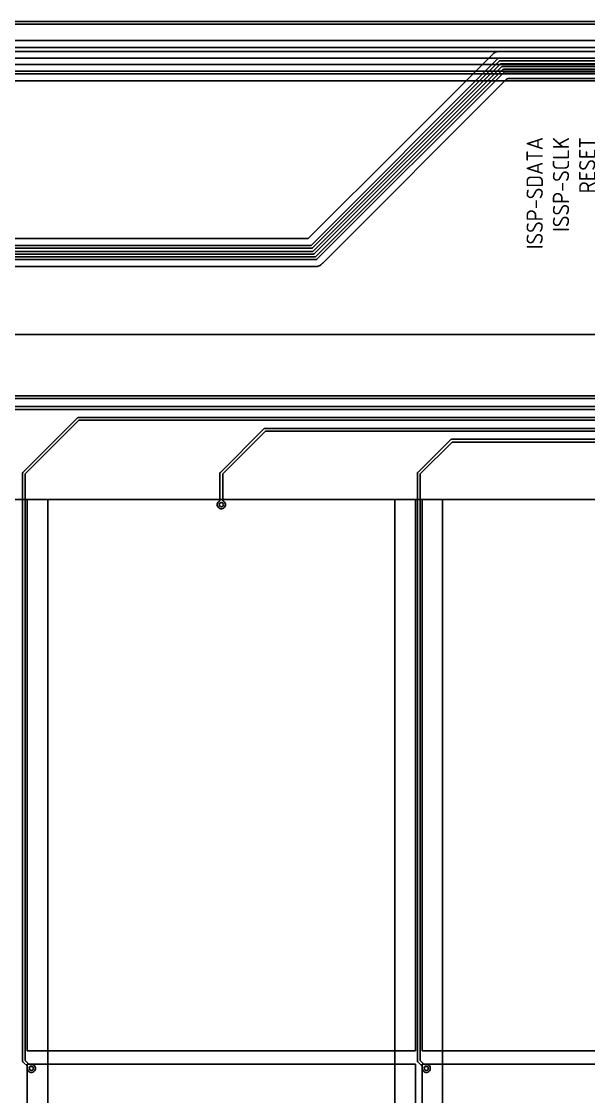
# Model space of a CAD drawing. Header units: millimetres. Extents: x 45 to 545, y -265 to -129.
# Drawn here: x 91.8 to 133.5, y -208 to -129 of the extents above; entities that cross this region are included whole.
import ezdxf
from ezdxf.enums import TextEntityAlignment as Align

# ---------------------------------------------------------------- set-up
doc = ezdxf.new("R2010")
doc.units = ezdxf.units.MM
for name, color, linetype, true_color in [('B.Cu', 151, 'CONTINUOUS', 0x6fccdb), ('Edge.Cuts', 111, 'CONTINUOUS', 0x81ffbe), ('F.Cu', 241, 'CONTINUOUS', 0xe27299), ('F.Silkscreen', 254, 'CONTINUOUS', 0xdcc8ff), ('User.4', 31, 'CONTINUOUS', 0xd8c852)]:
    doc.layers.add(name, color=color, linetype=linetype, true_color=true_color)
doc.styles.add('KICAD', font='isocp.shx')

msp = doc.modelspace()

# ---------------------------------------------------------------- linework, layer by layer
at = {"layer": 'B.Cu', "linetype": 'CONTINUOUS'}
for p, q in [((48.00348, -129.2005), (458.435437, -129.2005)), ((55.411854, -130.9), (424.2, -130.9)), ((424.264069, -130.3995), (55.554604, -130.3995)), ((424.137868, -131.2), (55.544528, -131.2)), ((63.421134, -131.7005), (423.879192, -131.7005)), ((61.45, -132.65), (420.95, -132.65)), ((420.863331, -132.1495), (63.36272, -132.1495)), ((420.908578, -132.85), (61.491422, -132.85)), ((61.750097, -133.3505), (338.676638, -133.3505)), ((135.548638, -152), (47.7, -152)), ((68.7, -156.5), (135.758578, -156.5)), ((135.8, -156.7), (68.741422, -156.7)), ((82.3, -157.3), (136.658578, -157.3)), ((136.7, -157.5), (82.341422, -157.5)), ((91.929289, -162.129289), (95.929289, -158.129289)), ((96.041422, -158.3), (92.1, -162.241422)), ((95.929289, -158.129289), (95.944442, -158.116853)), ((95.944442, -158.116853), (95.955, -158.112479)), ((95.955, -158.112479), (95.980491, -158.101921)), ((95.980491, -158.101921), (96, -158.1)), ((96, -158.1), (137.596079, -158.1)), ((137.637501, -158.3), (96.041422, -158.3)), ((106.429289, -162.129289), (109.629289, -158.92929)), ((109.741421, -159.1), (106.6, -162.241421)), ((109.629289, -158.92929), (109.644442, -158.916853)), ((109.644442, -158.916853), (109.655, -158.912479)), ((109.655, -158.912479), (109.680491, -158.901921)), ((109.680491, -158.901921), (109.7, -158.9)), ((109.7, -158.9), (138.508578, -158.9)), ((138.55, -159.1), (109.741421, -159.1)), ((120.929289, -162.129289), (123.32929, -159.729289)), ((123.441421, -159.9), (121.1, -162.241421)), ((123.32929, -159.729289), (123.344443, -159.716852)), ((123.344443, -159.716852), (123.380491, -159.701921)), ((123.380491, -159.701921), (123.4, -159.7)), ((123.4, -159.7), (139.108578, -159.7)), ((139.15, -159.9), (123.441421, -159.9)), ((91.9, -162.2), (91.901921, -162.180491)), ((91.9, -205.375), (91.9, -162.2)), ((91.901921, -162.180491), (91.916853, -162.144443)), ((91.916853, -162.144443), (91.916854, -162.144442)), ((91.916854, -162.144442), (91.929289, -162.129289)), ((92.1, -162.241422), (92.1, -205.333578)), ((106.4, -162.2), (106.401921, -162.180491)), ((106.4, -164.218869), (106.4, -162.2)), ((106.401921, -162.180491), (106.416853, -162.144443)), ((106.416853, -162.144443), (106.416854, -162.144442)), ((106.416854, -162.144442), (106.429289, -162.129289)), ((106.6, -162.241421), (106.6, -164.218869)), ((120.9, -162.2), (120.901921, -162.180491)), ((120.9, -205.375), (120.9, -162.2)), ((120.901921, -162.180491), (120.916853, -162.144443)), ((120.916853, -162.144443), (120.916854, -162.144442)), ((120.916854, -162.144442), (120.929289, -162.129289)), ((121.1, -162.241421), (121.1, -205.333578)), ((106.261994, -164.317372), (106.317372, -164.261994)), ((106.317372, -164.261994), (106.385195, -164.222836)), ((106.385195, -164.222836), (106.4, -164.218869)), ((106.6, -164.218869), (106.614805, -164.222836)), ((106.614805, -164.222836), (106.682628, -164.261994)), ((106.682628, -164.261994), (106.738006, -164.317372)), ((106.202567, -164.460842), (106.222836, -164.385195)), ((106.202567, -164.539158), (106.202567, -164.460842)), ((106.222836, -164.614805), (106.202567, -164.539158)), ((106.222836, -164.385195), (106.261994, -164.317372)), ((106.261994, -164.682628), (106.222836, -164.614805)), ((106.317372, -164.738006), (106.261994, -164.682628)), ((106.385195, -164.777164), (106.317372, -164.738006)), ((106.460842, -164.797433), (106.385195, -164.777164)), ((106.539158, -164.797433), (106.460842, -164.797433)), ((106.614805, -164.777164), (106.539158, -164.797433)), ((106.682628, -164.738006), (106.614805, -164.777164)), ((106.738006, -164.682628), (106.682628, -164.738006)), ((106.738006, -164.317372), (106.777164, -164.385195)), ((106.777164, -164.614805), (106.738006, -164.682628)), ((106.777164, -164.385195), (106.797433, -164.460842)), ((106.797433, -164.539158), (106.777164, -164.614805)), ((106.797433, -164.460842), (106.797433, -164.539158)), ((92.1, -205.333578), (92.421921, -205.655499)), ((121.1, -205.333578), (121.421921, -205.655499)), ((91.901921, -205.394509), (91.9, -205.375)), ((91.916853, -205.430557), (91.901921, -205.394509)), ((91.929289, -205.445711), (91.916853, -205.430557)), ((92.280499, -205.796921), (91.929289, -205.445711)), ((92.252567, -205.885842), (92.272836, -205.810195)), ((92.252567, -205.964158), (92.252567, -205.885842)), ((92.272836, -206.039805), (92.252567, -205.964158)), ((92.272836, -205.810195), (92.280499, -205.796921)), ((92.311994, -206.107628), (92.272836, -206.039805)), ((92.367372, -206.163006), (92.311994, -206.107628)), ((92.435195, -206.202164), (92.367372, -206.163006)), ((92.421921, -205.655499), (92.435195, -205.647836)), ((92.435195, -205.647836), (92.510842, -205.627567)), ((92.510842, -205.627567), (92.589158, -205.627567)), ((92.589158, -205.627567), (92.664805, -205.647836)), ((92.664805, -205.647836), (92.732628, -205.686994)), ((92.732628, -206.163006), (92.664805, -206.202164)), ((92.732628, -205.686994), (92.788006, -205.742372)), ((92.788006, -206.107628), (92.732628, -206.163006)), ((92.788006, -205.742372), (92.827164, -205.810195)), ((92.827164, -206.039805), (92.788006, -206.107628)), ((92.827164, -205.810195), (92.847433, -205.885842)), ((92.847433, -205.964158), (92.827164, -206.039805)), ((92.847433, -205.885842), (92.847433, -205.964158)), ((120.901921, -205.394509), (120.9, -205.375)), ((120.916853, -205.430557), (120.901921, -205.394509)), ((120.929289, -205.445711), (120.916853, -205.430557)), ((121.280499, -205.796921), (120.929289, -205.445711)), ((121.252567, -205.885842), (121.272836, -205.810195)), ((121.252567, -205.964158), (121.252567, -205.885842)), ((121.272836, -206.039805), (121.252567, -205.964158)), ((121.272836, -205.810195), (121.280499, -205.796921)), ((121.311994, -206.107628), (121.272836, -206.039805)), ((121.367372, -206.163006), (121.311994, -206.107628)), ((121.435195, -206.202164), (121.367372, -206.163006)), ((121.421921, -205.655499), (121.435195, -205.647836)), ((121.435195, -205.647836), (121.510842, -205.627567)), ((121.510842, -205.627567), (121.589158, -205.627567)), ((121.589158, -205.627567), (121.664805, -205.647836)), ((121.664805, -205.647836), (121.732628, -205.686994)), ((121.732628, -206.163006), (121.664805, -206.202164)), ((121.732628, -205.686994), (121.788006, -205.742372)), ((121.788006, -206.107628), (121.732628, -206.163006)), ((121.788006, -205.742372), (121.827164, -205.810195)), ((121.827164, -206.039805), (121.788006, -206.107628)), ((121.827164, -205.810195), (121.847433, -205.885842)), ((121.847433, -205.964158), (121.827164, -206.039805)), ((121.847433, -205.885842), (121.847433, -205.964158)), ((92.510842, -206.222433), (92.435195, -206.202164)), ((92.589158, -206.222433), (92.510842, -206.222433)), ((92.664805, -206.202164), (92.589158, -206.222433)), ((121.510842, -206.222433), (121.435195, -206.202164)), ((121.589158, -206.222433), (121.510842, -206.222433)), ((121.664805, -206.202164), (121.589158, -206.222433))]:
    msp.add_line(p, q, dxfattribs=at)
at = {"layer": 'B.Cu'}
for centre in [(106.5, -164.5), (92.55, -205.925), (121.55, -205.925)]:
    msp.add_circle(centre, 0.15, dxfattribs=at)
at = {"layer": 'Edge.Cuts', "linetype": 'CONTINUOUS'}
msp.add_line((48, -129), (461.396, -129.000001), dxfattribs=at)
at = {"layer": 'F.Cu', "linetype": 'CONTINUOUS'}
for p, q in [((48.005209, -129.2005), (458.417607, -129.2005)), ((113.092892, -145.45), (126.813603, -131.72929)), ((126.925735, -131.9), (113.205025, -145.620711)), ((126.403792, -131.431286), (119.651319, -138.18376)), ((126.458025, -131.377053), (126.403792, -131.431286)), ((126.515596, -131.319481), (126.458025, -131.377053)), ((126.515604, -131.319475), (126.515596, -131.319481)), ((126.515607, -131.319472), (126.515604, -131.319475)), ((126.515612, -131.31947), (126.515607, -131.319472)), ((126.651648, -131.24093), (126.515612, -131.31947)), ((126.652457, -131.240453), (126.651648, -131.24093)), ((126.652526, -131.240423), (126.652457, -131.240453)), ((126.652528, -131.240423), (126.652526, -131.240423)), ((126.652529, -131.240422), (126.652528, -131.240423)), ((126.652531, -131.240422), (126.652529, -131.240422)), ((126.723675, -131.221359), (126.652531, -131.240422)), ((126.723681, -131.221355), (126.723675, -131.221359)), ((126.805248, -131.1995), (126.723681, -131.221355)), ((430.127066, -131.1995), (126.805248, -131.1995)), ((126.813603, -131.72929), (126.828756, -131.716853)), ((126.828756, -131.716853), (126.839314, -131.712479)), ((126.839314, -131.712479), (126.864805, -131.701921)), ((126.864805, -131.701921), (126.884314, -131.7)), ((126.884314, -131.7), (430.215686, -131.7)), ((430.174264, -131.9), (126.925735, -131.9)), ((113.208578, -145.9), (126.979289, -132.129289)), ((127.091422, -132.3), (113.320711, -146.070711)), ((113.408578, -146.3), (127.179289, -132.529289)), ((127.291422, -132.7), (113.520711, -146.470711)), ((126.979289, -132.129289), (126.994443, -132.116853)), ((126.994443, -132.116853), (127.030491, -132.101921)), ((127.030491, -132.101921), (127.05, -132.1)), ((127.05, -132.1), (430.05, -132.1)), ((430.008578, -132.3), (127.091422, -132.3)), ((127.179289, -132.529289), (127.194443, -132.516853)), ((127.194443, -132.516853), (127.230491, -132.501921)), ((127.230491, -132.501921), (127.25, -132.5)), ((127.25, -132.5), (429.884314, -132.5)), ((429.842892, -132.7), (127.291422, -132.7)), ((113.950937, -146.748295), (127.449811, -133.249423)), ((127.449811, -133.249423), (127.478061, -133.228275)), ((127.478061, -133.228275), (127.501153, -133.215667)), ((127.501153, -133.215667), (127.560578, -133.2005)), ((127.560578, -133.2005), (327.248397, -133.2005)), ((119.651319, -138.18376), (112.934505, -144.900573)), ((112.823736, -144.9495), (58.567928, -144.9495)), ((112.883166, -144.93433), (112.823736, -144.9495)), ((112.906254, -144.921722), (112.883166, -144.93433)), ((112.934505, -144.900573), (112.906254, -144.921722)), ((55.667588, -145.9), (113.208578, -145.9)), ((113.25, -146.1), (55.667588, -146.1)), ((113.134314, -145.65), (58.25, -145.65)), ((58.291422, -145.45), (113.092892, -145.45)), ((113.153823, -145.648079), (113.134314, -145.65)), ((113.189871, -145.633147), (113.153823, -145.648079)), ((113.205025, -145.620711), (113.189871, -145.633147)), ((113.269509, -146.098079), (113.25, -146.1)), ((113.305557, -146.083147), (113.269509, -146.098079)), ((113.320711, -146.070711), (113.305557, -146.083147)), ((58.25, -146.3), (113.408578, -146.3)), ((113.45, -146.5), (58.291421, -146.5)), ((113.469509, -146.498079), (113.45, -146.5)), ((113.505557, -146.483147), (113.469509, -146.498079)), ((113.520711, -146.470711), (113.505557, -146.483147)), ((113.731904, -146.930639), (113.818716, -146.88052)), ((113.818716, -146.88052), (113.93052, -146.768716)), ((113.93052, -146.768715), (113.945596, -146.753639)), ((113.93052, -146.768716), (113.93052, -146.768715)), ((113.945596, -146.753639), (113.945605, -146.753631)), ((113.945605, -146.753631), (113.950926, -146.74831)), ((113.950926, -146.74831), (113.950937, -146.748295)), ((58.560578, -147.0005), (113.36138, -147.0005)), ((113.36138, -147.0005), (113.361443, -147.000501)), ((113.361443, -147.000501), (113.363347, -147.000501)), ((113.363347, -147.000501), (113.370943, -147.000501)), ((113.370943, -147.000501), (113.529054, -147.000501)), ((113.529054, -147.000501), (113.529057, -147.000501)), ((113.529057, -147.000501), (113.681785, -146.959577)), ((113.681785, -146.959577), (113.731904, -146.930639)), ((135.538157, -152), (47.7, -152)), ((92.25, -204.625), (92.25, -164.125)), ((92.25, -164.125), (120.75, -164.125)), ((120.75, -164.125), (120.75, -204.625)), ((121.25, -204.625), (121.25, -164.125)), ((121.25, -164.125), (149.75, -164.125)), ((120.75, -204.625), (92.25, -204.625)), ((149.75, -204.625), (121.25, -204.625)), ((92.25, -246.125), (92.25, -205.625)), ((92.25, -205.625), (120.75, -205.625)), ((120.75, -205.625), (120.75, -246.125)), ((121.25, -246.125), (121.25, -205.625)), ((121.25, -205.625), (149.75, -205.625))]:
    msp.add_line(p, q, dxfattribs=at)
at = {"layer": 'F.Cu'}
for centre in [(106.5, -164.5), (92.55, -205.925), (121.55, -205.925)]:
    msp.add_circle(centre, 0.15, dxfattribs=at)
at = {"layer": 'User.4', "linetype": 'CONTINUOUS'}
for p, q in [((90.25, -164.125), (93.75, -164.125)), ((93.75, -246.125), (93.75, -164.125)), ((93.75, -164.125), (119.25, -164.125)), ((119.25, -246.125), (119.25, -164.125)), ((119.25, -164.125), (122.75, -164.125)), ((122.75, -164.125), (148.25, -164.125)), ((122.75, -246.125), (122.75, -164.125))]:
    msp.add_line(p, q, dxfattribs=at)

# ---------------------------------------------------------------- texts
at = {"layer": 'F.Silkscreen', "style": 'KICAD'}
for s, p in [('ISSP-SDATA', (130.472268, -137.491429)), ('ISSP-SCLK', (132.404201, -137.491429)), ('RESET', (134.336134, -137.491429))]:
    msp.add_text(s, height=1.2, rotation=90, dxfattribs=at).set_placement(p, align=Align.BOTTOM_RIGHT)

doc.saveas('drawing.dxf')
